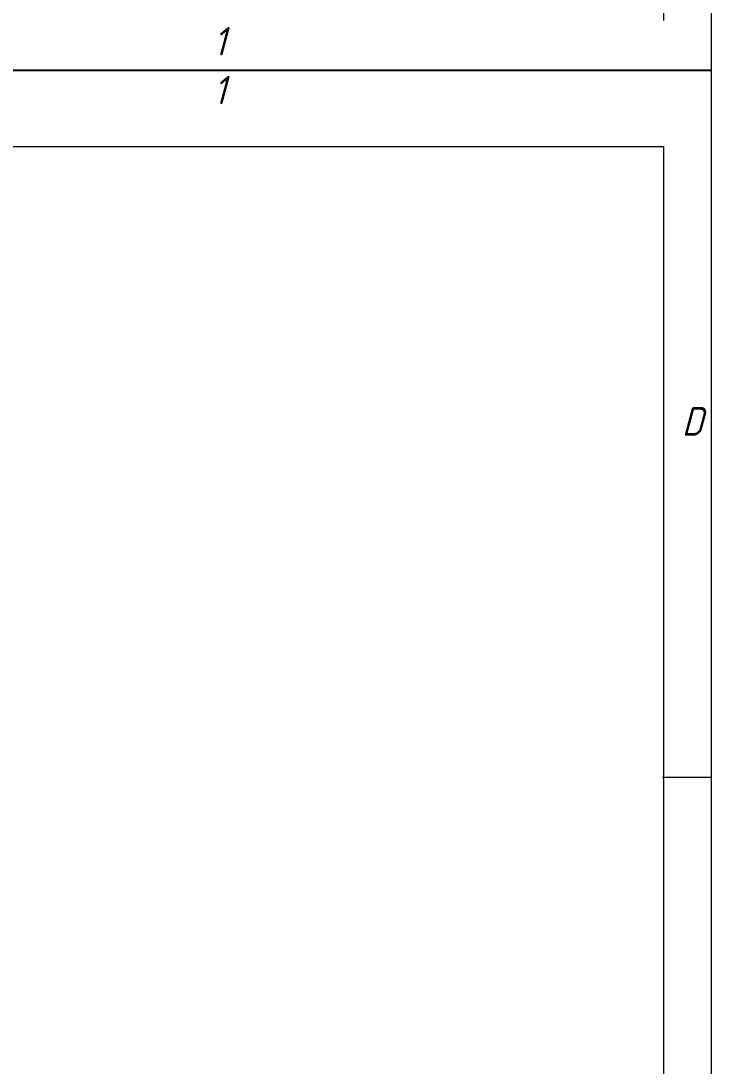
# Model space of a CAD drawing. Header units: millimetres. Extents: x -962 to 79815, y -55582 to 115780.
# Drawn here: x 65877 to 79815, y -18576 to 2534 of the extents above; entities that cross this region are included whole.
import ezdxf

# ---------------------------------------------------------------- set-up
doc = ezdxf.new("R2010")
doc.units = ezdxf.units.MM
doc.layers.add('01 Heavy line', color=7, linetype='Continuous', lineweight=18)
doc.styles.add('GB', font='gbeitc.shx', dxfattribs={"width": 0.8, "bigfont": 'gbcbig.shx'})

# ---------------------------------------------------------------- blocks, each defined once
blk = doc.blocks.new('00-Greenex-京立蔚蓝英文图框')
at = {"layer": '01 Heavy line', "color": 4, "lineweight": 25}
blk.add_line((-5, 8), (415, 8), dxfattribs=at)
at = {"layer": '01 Heavy line', "color": 4}
for p, q in [((415, 8), (415, -289)), ((409.88, -66.25), (415, -66.25)), ((-5, -289), (415, -289))]:
    blk.add_line(p, q, dxfattribs=at)
at = {"layer": '01 Heavy line', "color": 7, "lineweight": 18}
for p, q in [((0, 0), (410, 0)), ((410, 0), (410, -283.78))]:
    blk.add_line(p, q, dxfattribs=at)
at = {"layer": '01 Heavy line', "color": 4, "style": 'GB'}
for s, p in [('1', (362.76, 4.41)), ('D', (411.93, -30.38)), ('1', (362.76, -287.46))]:
    blk.add_text(s, height=3, dxfattribs=at).set_placement(p)

msp = doc.modelspace()

# ---------------------------------------------------------------- block references
at = {"xscale": 192.3257142857143, "yscale": 192.3257142857143, "zscale": 192.3257142857143}
for p in [(0, 57120.7), (0, 0)]:
    msp.add_blockref('00-Greenex-京立蔚蓝英文图框', p, dxfattribs=at)

doc.saveas('drawing.dxf')
